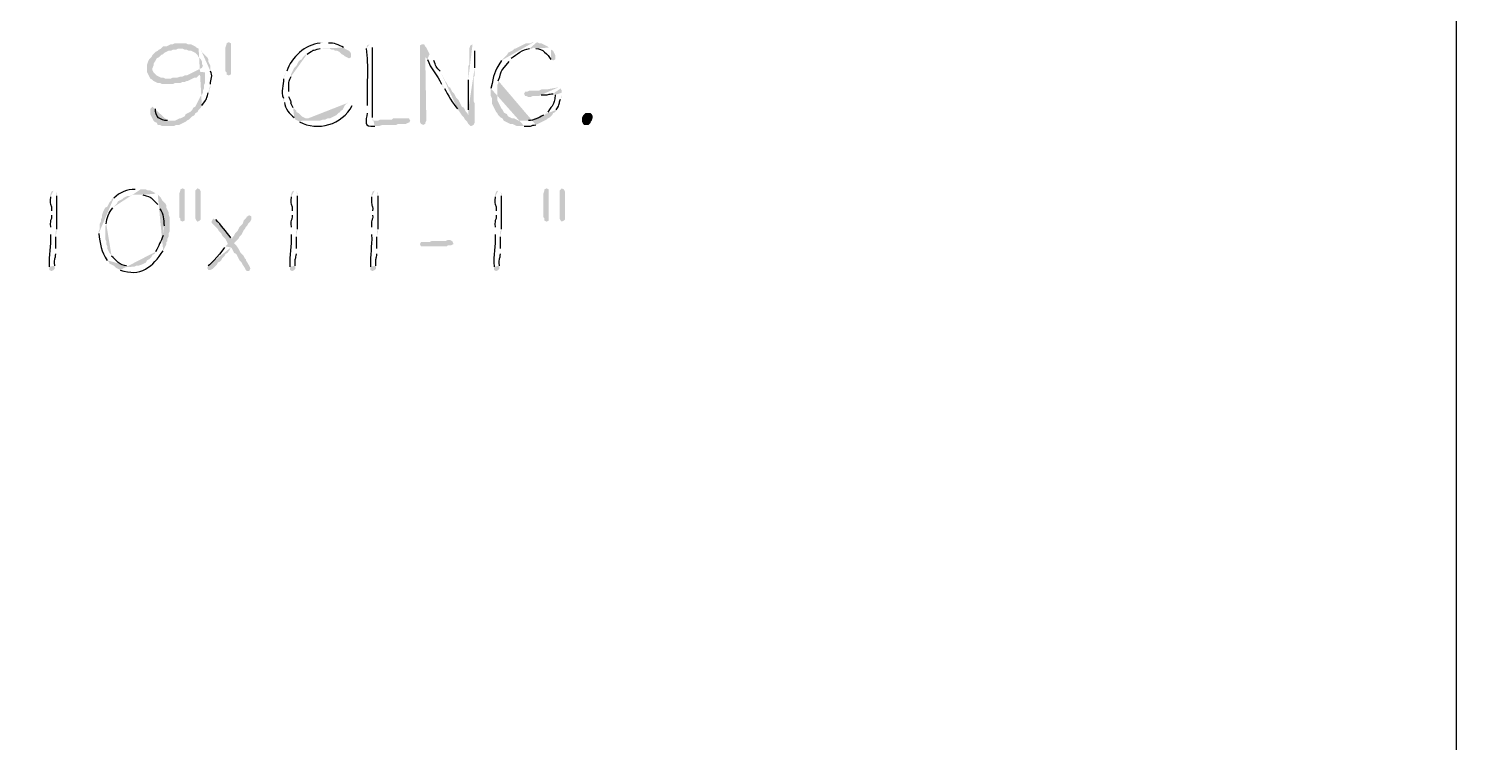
# Model space of a CAD drawing. Header units: inches. Extents: x -167 to 6071, y -6287 to -2731.
# Drawn here: x 1468.5 to 1539.4, y -5689.8 to -5654.4 of the extents above; entities that cross this region are included whole.
import ezdxf

# ---------------------------------------------------------------- set-up
doc = ezdxf.new("R2010")
doc.units = ezdxf.units.IN
doc.header["$LTSCALE"] = 96
doc.header["$MEASUREMENT"] = 0
doc.layers.add('PDF_Geometry', color=7, linetype='Continuous', true_color=0x4a4a4a)
doc.layers.add('PDF_Solid Fills', color=7, linetype='Continuous')

msp = doc.modelspace()

# ---------------------------------------------------------------- hatches: boundary and pattern name
at = {"layer": 'PDF_Solid Fills', "transparency": 33554559}
for points in [[(1476.063, -5655.135), (1475.797, -5655.135), (1475.69, -5655.189), (1475.583, -5655.189), (1475.477, -5655.242), (1475.37, -5655.295), (1475.21, -5655.295), (1475.103, -5655.402), (1474.997, -5655.455), (1474.943, -5655.509), (1474.837, -5655.562), (1474.73, -5655.669), (1474.677, -5655.722), (1474.623, -5655.829), (1474.517, -5655.935), (1474.463, -5656.042), (1474.41, -5656.202), (1474.41, -5656.575), (1474.57, -5656.895), (1475.477, -5656.895), (1475.317, -5656.895), (1475.21, -5656.842), (1475.103, -5656.842), (1474.89, -5656.735), (1474.837, -5656.682), (1474.73, -5656.575), (1474.677, -5656.469), (1474.677, -5656.362), (1474.73, -5656.255), (1474.73, -5656.149), (1474.837, -5655.989), (1474.89, -5655.882), (1474.997, -5655.829), (1475.103, -5655.722), (1475.21, -5655.669), (1475.263, -5655.615), (1475.37, -5655.562), (1475.477, -5655.509), (1475.583, -5655.509), (1475.69, -5655.455), (1475.85, -5655.455), (1475.957, -5655.402), (1476.97, -5655.402), (1476.863, -5655.349), (1476.81, -5655.295), (1476.703, -5655.242), (1476.597, -5655.189), (1476.437, -5655.189), (1476.33, -5655.135), (1476.223, -5655.135)], [(1478.57, -5655.349), (1478.57, -5656.682), (1478.463, -5656.735), (1478.357, -5656.682), (1478.357, -5656.575), (1478.303, -5656.522), (1478.303, -5655.349), (1478.357, -5655.189), (1478.357, -5655.135), (1478.463, -5655.082), (1478.57, -5655.135)], [(1484.223, -5655.402), (1483.21, -5655.402), (1483.477, -5655.402), (1483.583, -5655.455), (1483.69, -5655.455), (1483.743, -5655.509), (1483.85, -5655.509), (1483.957, -5655.562), (1484.063, -5655.669), (1484.17, -5655.722), (1484.223, -5655.775), (1484.437, -5655.882), (1484.543, -5655.829), (1484.543, -5655.669), (1484.49, -5655.562), (1484.437, -5655.509), (1484.33, -5655.455)], [(1488.063, -5655.189), (1487.957, -5655.242), (1487.957, -5659.029), (1488.01, -5659.135), (1488.117, -5659.189), (1488.223, -5659.135), (1488.223, -5659.082), (1488.277, -5658.975), (1488.223, -5655.775), (1488.437, -5655.669), (1488.383, -5655.562), (1488.277, -5655.349), (1488.223, -5655.295), (1488.17, -5655.189)], [(1476.81, -5656.522), (1476.703, -5656.575), (1476.597, -5656.629), (1476.49, -5656.682), (1476.383, -5656.735), (1476.277, -5656.735), (1476.17, -5656.789), (1476.063, -5656.789), (1475.903, -5656.842), (1475.69, -5656.842), (1475.583, -5656.895), (1474.57, -5656.895), (1474.677, -5656.949), (1474.73, -5657.002), (1474.943, -5657.109), (1475.05, -5657.109), (1475.157, -5657.162), (1475.69, -5657.162), (1475.797, -5657.109), (1476.063, -5657.109), (1476.17, -5657.055), (1476.277, -5657.055), (1476.383, -5657.002), (1476.437, -5657.002), (1476.757, -5656.842), (1476.863, -5656.842), (1476.97, -5656.735), (1477.183, -5656.629), (1477.237, -5656.575)], [(1487.263, -5658.869), (1486.623, -5658.869), (1486.57, -5658.922), (1485.983, -5658.922), (1485.877, -5658.975), (1485.61, -5658.975), (1487.477, -5658.975), (1487.423, -5658.869), (1487.37, -5658.869)], [(1496.223, -5659.189), (1496.117, -5659.189), (1496.063, -5659.135), (1496.01, -5659.029), (1496.01, -5658.815), (1496.063, -5658.709), (1496.17, -5658.602), (1496.437, -5658.602), (1496.49, -5658.655), (1496.543, -5658.762), (1496.543, -5658.815), (1496.49, -5658.975), (1496.437, -5659.029), (1496.437, -5659.082), (1496.33, -5659.189)], [(1476.17, -5662.335), (1476.063, -5662.389), (1476.063, -5662.442), (1476.01, -5662.602), (1476.01, -5663.775), (1476.063, -5663.829), (1476.063, -5663.935), (1476.17, -5663.989), (1476.277, -5663.935), (1476.277, -5662.389)], [(1476.917, -5662.335), (1476.863, -5662.389), (1476.81, -5662.442), (1476.81, -5663.829), (1476.863, -5663.935), (1476.917, -5663.989), (1477.023, -5663.935), (1477.077, -5663.882), (1477.077, -5662.495), (1477.023, -5662.389)], [(1494.25, -5662.335), (1494.143, -5662.389), (1494.143, -5662.442), (1494.09, -5662.602), (1494.09, -5663.775), (1494.143, -5663.829), (1494.143, -5663.935), (1494.25, -5663.989), (1494.357, -5663.935), (1494.357, -5662.389)], [(1494.997, -5662.335), (1494.943, -5662.389), (1494.89, -5662.442), (1494.89, -5663.829), (1494.943, -5663.935), (1494.997, -5663.989), (1495.103, -5663.935), (1495.157, -5663.882), (1495.157, -5662.495), (1495.103, -5662.389)], [(1479.477, -5663.669), (1479.423, -5663.722), (1479.37, -5663.722), (1479.317, -5663.829), (1479.21, -5663.935), (1479.157, -5664.095), (1479.103, -5664.149), (1478.997, -5664.255), (1478.89, -5664.469), (1478.783, -5664.575), (1478.73, -5664.682), (1478.677, -5664.735), (1478.623, -5664.842), (1478.303, -5664.842), (1478.357, -5664.949), (1478.41, -5665.055), (1478.41, -5665.109), (1478.303, -5665.215), (1478.57, -5665.269), (1478.623, -5665.322), (1478.677, -5665.429), (1478.73, -5665.535), (1478.837, -5665.589), (1478.997, -5665.909), (1479.103, -5666.015), (1479.157, -5666.122), (1479.263, -5666.282), (1479.317, -5666.389), (1479.37, -5666.442), (1479.477, -5666.442), (1479.53, -5666.335), (1479.53, -5666.282), (1479.477, -5666.175), (1479.423, -5666.069), (1479.317, -5665.909), (1479.317, -5665.855), (1479.263, -5665.802), (1479.21, -5665.695), (1479.157, -5665.642), (1479.05, -5665.535), (1478.943, -5665.322), (1478.837, -5665.162), (1478.73, -5665.055), (1478.837, -5664.949), (1478.943, -5664.842), (1478.997, -5664.735), (1479.103, -5664.629), (1479.21, -5664.415), (1479.263, -5664.362), (1479.317, -5664.255), (1479.37, -5664.202), (1479.423, -5664.095), (1479.53, -5663.989), (1479.583, -5663.882), (1479.583, -5663.722)], [(1489.45, -5664.895), (1489.343, -5664.895), (1489.237, -5664.949), (1488.543, -5664.949), (1488.437, -5665.002), (1488.01, -5665.002), (1487.957, -5665.109), (1488.01, -5665.215), (1489.29, -5665.215), (1489.343, -5665.162), (1489.503, -5665.162), (1489.61, -5665.109), (1489.61, -5665.055), (1489.557, -5664.949)]]:
    msp.add_hatch(color=256, dxfattribs=at).paths.add_polyline_path(points)
h = msp.add_hatch(color=256, dxfattribs=at)
h.paths.add_polyline_path([(1476.97, -5655.402), (1476.063, -5655.402), (1476.17, -5655.402), (1476.277, -5655.455), (1476.383, -5655.455), (1476.49, -5655.509), (1476.597, -5655.509), (1476.703, -5655.562), (1476.81, -5655.615), (1476.863, -5655.669), (1476.917, -5655.722), (1476.97, -5655.829), (1477.077, -5655.935), (1477.13, -5656.042), (1477.13, -5656.149), (1477.183, -5656.255), (1477.13, -5656.362), (1477.023, -5656.415), (1476.917, -5656.469), (1476.81, -5656.522), (1477.237, -5656.575), (1477.29, -5656.575), (1477.29, -5657.109), (1477.237, -5657.215), (1477.237, -5657.375), (1477.183, -5657.482), (1477.183, -5657.589), (1477.13, -5657.695), (1477.077, -5657.749), (1477.023, -5657.855), (1476.97, -5657.962), (1476.863, -5658.175), (1476.81, -5658.282), (1476.703, -5658.335), (1476.65, -5658.442), (1476.543, -5658.549), (1476.437, -5658.602), (1476.33, -5658.655), (1476.277, -5658.762), (1476.17, -5658.815), (1476.063, -5658.869), (1476.01, -5658.869), (1475.903, -5658.922), (1475.797, -5658.975), (1475.423, -5658.975), (1476.33, -5659.029), (1476.383, -5658.975), (1476.49, -5658.922), (1476.543, -5658.869), (1476.65, -5658.762), (1476.757, -5658.709), (1476.81, -5658.602), (1476.917, -5658.549), (1476.97, -5658.442), (1477.077, -5658.335), (1477.13, -5658.229)], flags=0)
h.paths.add_polyline_path([(1477.45, -5657.589), (1477.503, -5657.535), (1477.503, -5657.429), (1477.557, -5657.322), (1477.557, -5657.162)], flags=0)
h.paths.add_polyline_path([(1477.557, -5656.522), (1477.557, -5656.255), (1477.503, -5656.149), (1477.45, -5656.042), (1477.45, -5655.935), (1477.397, -5655.829), (1477.343, -5655.775), (1477.237, -5655.669), (1477.183, -5655.615), (1477.13, -5655.562), (1477.077, -5655.455)], flags=0)
h = msp.add_hatch(color=256, dxfattribs=at)
h.paths.add_polyline_path([(1483.21, -5655.082), (1483.103, -5655.082), (1482.997, -5655.135)], flags=0)
h.paths.add_polyline_path([(1481.343, -5656.522), (1481.29, -5656.629), (1481.237, -5656.735), (1481.183, -5656.895)], flags=0)
h.paths.add_polyline_path([(1481.183, -5657.855), (1481.183, -5657.962), (1481.237, -5658.069)], flags=0)
h.paths.add_polyline_path([(1481.717, -5658.815), (1481.77, -5658.922), (1481.877, -5658.975), (1482.89, -5658.975), (1482.783, -5658.975), (1482.623, -5658.922), (1482.517, -5658.922), (1482.41, -5658.869), (1482.303, -5658.869), (1482.09, -5658.762), (1482.037, -5658.709), (1481.93, -5658.602), (1481.823, -5658.549), (1481.823, -5658.495), (1481.717, -5658.389), (1481.663, -5658.335)], flags=0)
h.paths.add_polyline_path([(1481.45, -5657.802), (1481.45, -5657.535)], flags=0)
h.paths.add_polyline_path([(1481.557, -5656.789), (1481.557, -5656.682), (1481.717, -5656.362), (1481.823, -5656.255), (1481.877, -5656.149), (1481.93, -5656.042), (1481.983, -5655.989), (1482.09, -5655.935), (1482.143, -5655.829), (1482.25, -5655.722), (1482.357, -5655.669)], flags=0)
h.paths.add_polyline_path([(1482.997, -5655.402), (1484.223, -5655.402), (1484.17, -5655.349)], flags=0)
h.paths.add_polyline_path([(1483.423, -5655.135), (1483.317, -5655.082)], flags=0)
h = msp.add_hatch(color=256, dxfattribs=at)
h.paths.add_polyline_path([(1485.45, -5655.189), (1485.343, -5655.242), (1485.29, -5655.402)], flags=0)
h.paths.add_polyline_path([(1485.343, -5658.229), (1485.343, -5658.602)], flags=0)
h.paths.add_polyline_path([(1485.717, -5659.242), (1485.93, -5659.242), (1486.09, -5659.189), (1486.783, -5659.189), (1486.89, -5659.135), (1487.263, -5659.135), (1487.37, -5659.082), (1487.423, -5659.082), (1487.477, -5658.975), (1485.61, -5658.975), (1485.61, -5658.815)], flags=0)
h.paths.add_polyline_path([(1485.61, -5655.349), (1485.557, -5655.242)], flags=0)
h = msp.add_hatch(color=256, dxfattribs=at)
h.paths.add_polyline_path([(1490.57, -5655.189), (1490.463, -5655.242), (1490.41, -5655.402), (1490.41, -5656.202), (1490.357, -5656.255), (1490.357, -5656.949)], flags=0)
h.paths.add_polyline_path([(1490.357, -5658.442), (1490.357, -5658.709), (1490.037, -5658.709), (1490.143, -5658.815), (1490.197, -5658.922), (1490.303, -5659.029), (1490.357, -5659.135), (1490.41, -5659.189), (1490.463, -5659.242), (1490.517, -5659.242), (1490.623, -5659.189), (1490.677, -5659.082), (1490.677, -5658.122), (1490.623, -5658.015), (1490.623, -5656.842), (1490.677, -5656.735), (1490.677, -5656.362)], flags=0)
h.paths.add_polyline_path([(1490.677, -5655.509), (1490.677, -5655.242)], flags=0)
h = msp.add_hatch(color=256, dxfattribs=at)
h.paths.add_polyline_path([(1493.61, -5655.082), (1493.557, -5655.082), (1493.45, -5655.135), (1493.237, -5655.135), (1493.13, -5655.189), (1492.917, -5655.295), (1492.81, -5655.349), (1492.703, -5655.402), (1492.65, -5655.402), (1492.543, -5655.509), (1492.33, -5655.615), (1492.277, -5655.722), (1492.17, -5655.829), (1492.117, -5655.882), (1492.01, -5655.989)], flags=0)
h.paths.add_polyline_path([(1491.477, -5657.375), (1491.477, -5657.749), (1491.53, -5657.855), (1491.53, -5658.122), (1491.637, -5658.335), (1491.69, -5658.442), (1491.743, -5658.549), (1491.797, -5658.602), (1491.85, -5658.709), (1491.957, -5658.815), (1492.063, -5658.869), (1492.117, -5658.975), (1492.223, -5659.029), (1492.33, -5659.082), (1492.437, -5659.135), (1492.543, -5659.135), (1492.757, -5659.242), (1493.13, -5659.242)], flags=0)
h.paths.add_polyline_path([(1493.717, -5659.189), (1493.823, -5659.135), (1493.93, -5659.082), (1494.037, -5659.029), (1494.143, -5658.975), (1492.863, -5658.975), (1492.65, -5658.869), (1492.543, -5658.869), (1492.33, -5658.762), (1492.277, -5658.655), (1492.17, -5658.602), (1492.117, -5658.549), (1492.063, -5658.442), (1492.01, -5658.389), (1491.957, -5658.282), (1491.797, -5657.962), (1491.797, -5657.215), (1491.85, -5657.109), (1491.85, -5657.002)], flags=0)
h.paths.add_polyline_path([(1492.383, -5656.042), (1492.437, -5655.989), (1492.49, -5655.882)], flags=0)
h.paths.add_polyline_path([(1493.397, -5655.402), (1493.503, -5655.402), (1493.61, -5655.349), (1494.357, -5655.349), (1494.303, -5655.295), (1494.197, -5655.242), (1494.09, -5655.189), (1493.983, -5655.135), (1493.877, -5655.135), (1493.77, -5655.082)], flags=0)
h = msp.add_hatch(color=256, dxfattribs=at)
h.paths.add_polyline_path([(1494.357, -5655.349), (1493.61, -5655.349), (1493.717, -5655.402)], flags=0)
h.paths.add_polyline_path([(1494.463, -5655.935), (1494.57, -5655.989), (1494.677, -5655.935), (1494.677, -5655.722), (1494.623, -5655.615), (1494.57, -5655.509), (1494.463, -5655.455)], flags=0)
h = msp.add_hatch(color=256, dxfattribs=at)
h.paths.add_polyline_path([(1488.437, -5655.669), (1488.223, -5655.775), (1488.223, -5655.829), (1488.33, -5655.935)], flags=0)
h.paths.add_polyline_path([(1489.023, -5657.162), (1489.077, -5657.269), (1489.183, -5657.375)], flags=0)
h.paths.add_polyline_path([(1489.823, -5658.389), (1489.93, -5658.549), (1490.037, -5658.709), (1490.357, -5658.709), (1490.303, -5658.602), (1490.25, -5658.549), (1490.197, -5658.442), (1490.143, -5658.335), (1490.037, -5658.282), (1489.93, -5658.069), (1489.877, -5657.962), (1489.77, -5657.855), (1489.717, -5657.749), (1489.663, -5657.642), (1489.557, -5657.535), (1489.503, -5657.429), (1489.45, -5657.322), (1489.397, -5657.322), (1489.343, -5657.215), (1489.29, -5657.109), (1489.237, -5657.055), (1489.023, -5656.629), (1488.97, -5656.522)], flags=0)
h.paths.add_polyline_path([(1488.65, -5655.989), (1488.597, -5655.882), (1488.543, -5655.775)], flags=0)
h = msp.add_hatch(color=256, dxfattribs=at)
h.paths.add_polyline_path([(1494.837, -5657.322), (1494.25, -5657.429), (1493.983, -5657.429), (1493.877, -5657.482), (1493.397, -5657.482), (1493.29, -5657.535), (1493.183, -5657.535), (1493.13, -5657.642), (1493.183, -5657.749), (1493.237, -5657.749), (1493.343, -5657.802), (1493.45, -5657.802), (1493.557, -5657.749), (1493.877, -5657.749), (1493.983, -5657.695)], flags=0)
h.paths.add_polyline_path([(1494.57, -5657.642), (1494.677, -5657.642), (1494.997, -5657.589), (1494.997, -5657.482), (1494.943, -5657.375)], flags=0)
h = msp.add_hatch(color=256, dxfattribs=at)
h.paths.add_polyline_path([(1494.997, -5657.589), (1494.677, -5657.642), (1494.677, -5657.695)], flags=0)
h.paths.add_polyline_path([(1494.303, -5658.549), (1494.197, -5658.602), (1494.197, -5658.655), (1494.09, -5658.709)], flags=0)
h.paths.add_polyline_path([(1493.343, -5658.975), (1493.183, -5658.975), (1494.143, -5658.975), (1494.25, -5658.922), (1494.303, -5658.869), (1494.41, -5658.815), (1494.517, -5658.709), (1494.57, -5658.602), (1494.677, -5658.549), (1494.73, -5658.442)], flags=0)
h.paths.add_polyline_path([(1494.943, -5657.909), (1494.997, -5657.802), (1494.997, -5657.695)], flags=0)
h = msp.add_hatch(color=256, dxfattribs=at)
h.paths.add_polyline_path([(1474.677, -5658.282), (1474.623, -5658.335), (1474.57, -5658.389), (1474.57, -5658.655), (1474.623, -5658.762), (1474.677, -5658.869), (1474.73, -5658.975), (1474.783, -5659.029), (1474.89, -5659.082), (1474.943, -5659.189), (1475.05, -5659.189), (1475.157, -5659.242), (1475.743, -5659.242), (1475.85, -5659.189), (1476.01, -5659.189), (1476.117, -5659.135), (1476.223, -5659.082), (1476.33, -5659.029), (1475.423, -5658.975)], flags=0)
h.paths.add_polyline_path([(1474.837, -5658.389), (1474.783, -5658.282)], flags=0)
h = msp.add_hatch(color=256, dxfattribs=at)
h.paths.add_polyline_path([(1484.437, -5658.069), (1484.33, -5658.122), (1484.223, -5658.229), (1484.17, -5658.335), (1484.117, -5658.442), (1484.01, -5658.495), (1484.01, -5658.549), (1483.903, -5658.602), (1483.797, -5658.709), (1483.69, -5658.762), (1483.583, -5658.815), (1483.477, -5658.869), (1483.37, -5658.869), (1483.263, -5658.922), (1483.157, -5658.922), (1482.997, -5658.975), (1481.877, -5658.975), (1481.983, -5659.029)], flags=0)
h.paths.add_polyline_path([(1484.597, -5658.229), (1484.543, -5658.122)], flags=0)
h = msp.add_hatch(color=256, dxfattribs=at)
h.paths.add_polyline_path([(1469.77, -5662.442), (1469.663, -5662.495), (1469.61, -5662.655), (1469.61, -5662.762)], flags=0)
h.paths.add_polyline_path([(1469.663, -5663.455), (1469.663, -5663.669)], flags=0)
h.paths.add_polyline_path([(1469.61, -5664.255), (1469.61, -5664.629)], flags=0)
h.paths.add_polyline_path([(1469.557, -5666.229), (1469.557, -5666.389), (1469.663, -5666.442), (1469.77, -5666.389), (1469.823, -5666.335), (1469.823, -5666.175)], flags=0)
h.paths.add_polyline_path([(1469.877, -5665.589), (1469.877, -5665.322)], flags=0)
h.paths.add_polyline_path([(1469.877, -5664.735), (1469.877, -5664.469), (1469.93, -5664.362)], flags=0)
h.paths.add_polyline_path([(1469.93, -5662.709), (1469.93, -5662.602), (1469.877, -5662.495)], flags=0)
h = msp.add_hatch(color=256, dxfattribs=at)
h.paths.add_polyline_path([(1473.983, -5662.335), (1473.823, -5662.389)], flags=0)
h.paths.add_polyline_path([(1472.757, -5662.815), (1472.65, -5662.869), (1472.65, -5662.922), (1472.543, -5663.029), (1472.437, -5663.242), (1472.33, -5663.295), (1472.223, -5663.509), (1472.17, -5663.669), (1472.17, -5663.775), (1472.117, -5663.882), (1472.117, -5663.989), (1472.063, -5664.095), (1472.063, -5664.362), (1472.01, -5664.469), (1472.01, -5664.575)], flags=0)
h.paths.add_polyline_path([(1472.437, -5665.909), (1472.543, -5666.015), (1472.543, -5666.069), (1472.65, -5666.122), (1472.757, -5666.175), (1472.863, -5666.282), (1473.663, -5666.229), (1473.503, -5666.229), (1473.397, -5666.175)], flags=0)
h.paths.add_polyline_path([(1472.65, -5665.695), (1472.597, -5665.589), (1472.543, -5665.535), (1472.437, -5665.322), (1472.437, -5665.215), (1472.383, -5665.109), (1472.383, -5664.949), (1472.33, -5664.842), (1472.33, -5664.255), (1472.383, -5664.095)], flags=0)
h.paths.add_polyline_path([(1472.703, -5663.295), (1472.81, -5663.189), (1472.917, -5663.082), (1472.97, -5662.975), (1473.183, -5662.869), (1473.237, -5662.815), (1473.343, -5662.762), (1473.45, -5662.709), (1473.557, -5662.709), (1473.717, -5662.655), (1473.93, -5662.655), (1474.837, -5662.602), (1474.783, -5662.549), (1474.677, -5662.495), (1474.57, -5662.442), (1474.463, -5662.442), (1474.357, -5662.389), (1474.09, -5662.389)], flags=0)
h = msp.add_hatch(color=256, dxfattribs=at)
h.paths.add_polyline_path([(1481.717, -5662.442), (1481.61, -5662.495), (1481.557, -5662.655), (1481.557, -5662.762)], flags=0)
h.paths.add_polyline_path([(1481.61, -5663.455), (1481.61, -5663.669)], flags=0)
h.paths.add_polyline_path([(1481.557, -5664.255), (1481.557, -5664.629)], flags=0)
h.paths.add_polyline_path([(1481.503, -5666.229), (1481.503, -5666.389), (1481.61, -5666.442), (1481.717, -5666.389), (1481.77, -5666.335), (1481.77, -5666.175)], flags=0)
h.paths.add_polyline_path([(1481.823, -5665.589), (1481.823, -5665.322)], flags=0)
h.paths.add_polyline_path([(1481.823, -5664.735), (1481.823, -5664.469), (1481.877, -5664.362)], flags=0)
h.paths.add_polyline_path([(1481.877, -5662.709), (1481.877, -5662.602), (1481.823, -5662.495)], flags=0)
h = msp.add_hatch(color=256, dxfattribs=at)
h.paths.add_polyline_path([(1485.717, -5662.442), (1485.61, -5662.495), (1485.557, -5662.655), (1485.557, -5662.762)], flags=0)
h.paths.add_polyline_path([(1485.61, -5663.455), (1485.61, -5663.669)], flags=0)
h.paths.add_polyline_path([(1485.557, -5664.255), (1485.557, -5664.629)], flags=0)
h.paths.add_polyline_path([(1485.503, -5666.229), (1485.503, -5666.389), (1485.61, -5666.442), (1485.717, -5666.389), (1485.77, -5666.335), (1485.77, -5666.175)], flags=0)
h.paths.add_polyline_path([(1485.823, -5665.589), (1485.823, -5665.322)], flags=0)
h.paths.add_polyline_path([(1485.823, -5664.735), (1485.823, -5664.469), (1485.877, -5664.362)], flags=0)
h.paths.add_polyline_path([(1485.877, -5662.709), (1485.877, -5662.602), (1485.823, -5662.495)], flags=0)
h = msp.add_hatch(color=256, dxfattribs=at)
h.paths.add_polyline_path([(1491.85, -5662.442), (1491.743, -5662.495), (1491.69, -5662.655), (1491.69, -5662.762)], flags=0)
h.paths.add_polyline_path([(1491.743, -5663.455), (1491.743, -5663.669)], flags=0)
h.paths.add_polyline_path([(1491.69, -5664.255), (1491.69, -5664.629)], flags=0)
h.paths.add_polyline_path([(1491.637, -5666.229), (1491.637, -5666.389), (1491.743, -5666.442), (1491.85, -5666.389), (1491.903, -5666.335), (1491.903, -5666.175)], flags=0)
h.paths.add_polyline_path([(1491.957, -5665.589), (1491.957, -5665.322)], flags=0)
h.paths.add_polyline_path([(1491.957, -5664.735), (1491.957, -5664.469), (1492.01, -5664.362)], flags=0)
h.paths.add_polyline_path([(1492.01, -5662.709), (1492.01, -5662.602), (1491.957, -5662.495)], flags=0)
h = msp.add_hatch(color=256, dxfattribs=at)
h.paths.add_polyline_path([(1474.837, -5662.602), (1473.93, -5662.655), (1474.197, -5662.655)], flags=0)
h.paths.add_polyline_path([(1474.943, -5663.135), (1475.05, -5663.349)], flags=0)
h.paths.add_polyline_path([(1475.263, -5664.202), (1475.21, -5664.309), (1475.21, -5664.682)], flags=0)
h.paths.add_polyline_path([(1474.837, -5665.482), (1474.783, -5665.589), (1474.677, -5665.642), (1474.623, -5665.749), (1474.517, -5665.855), (1474.41, -5665.909), (1474.357, -5666.015), (1474.25, -5666.069), (1474.143, -5666.122), (1473.983, -5666.175), (1473.877, -5666.175), (1473.77, -5666.229), (1473.663, -5666.229), (1472.863, -5666.282), (1473.077, -5666.389)], flags=0)
h.paths.add_polyline_path([(1475.21, -5665.429), (1475.263, -5665.322), (1475.37, -5665.109), (1475.37, -5665.002), (1475.423, -5664.949), (1475.423, -5664.842), (1475.477, -5664.735), (1475.477, -5664.575), (1475.53, -5664.469), (1475.53, -5663.775), (1475.477, -5663.615), (1475.477, -5663.509), (1475.37, -5663.295), (1475.37, -5663.189), (1475.317, -5663.082), (1475.263, -5663.029), (1475.157, -5662.922), (1475.103, -5662.815), (1475.05, -5662.762), (1474.943, -5662.655)], flags=0)
h = msp.add_hatch(color=256, dxfattribs=at)
h.paths.add_polyline_path([(1477.717, -5663.829), (1477.663, -5663.882), (1477.61, -5663.989), (1477.61, -5664.042), (1477.663, -5664.095), (1477.93, -5664.362), (1477.983, -5664.469), (1478.09, -5664.575), (1478.143, -5664.682), (1478.25, -5664.789), (1478.303, -5664.842), (1478.623, -5664.842), (1478.57, -5664.789)], flags=0)
h.paths.add_polyline_path([(1477.823, -5663.882), (1477.77, -5663.882)], flags=0)
h = msp.add_hatch(color=256, dxfattribs=at)
h.paths.add_polyline_path([(1478.303, -5665.215), (1478.25, -5665.269)], flags=0)
h.paths.add_polyline_path([(1477.45, -5666.175), (1477.397, -5666.282), (1477.45, -5666.389), (1477.557, -5666.389), (1477.663, -5666.335), (1477.77, -5666.229), (1477.877, -5666.122), (1477.93, -5666.015), (1478.037, -5665.962), (1478.09, -5665.909), (1478.143, -5665.802), (1478.25, -5665.695), (1478.303, -5665.589), (1478.41, -5665.535), (1478.517, -5665.375), (1478.57, -5665.269)], flags=0)

# ---------------------------------------------------------------- linework, layer by layer
at = {"layer": 'PDF_Geometry', "color": 7}
msp.add_lwpolyline([(1533.663, -5714.602), (1539.423, -5714.602), (1539.423, -5581.109), (1396.917, -5581.109), (1396.917, -5714.602), (1436.437, -5714.602), (1436.437, -5730.602), (1440.437, -5730.602), (1440.437, -5734.069), (1436.437, -5734.069), (1436.437, -5738.069), (1432.917, -5738.069), (1432.917, -5734.069), (1398.89, -5734.069), (1398.89, -5778.069), (1432.917, -5778.069), (1432.917, -5774.069), (1436.437, -5774.069), (1436.437, -5841.162), (1439.263, -5843.989), (1436.757, -5846.442), (1416.97, -5866.229)], dxfattribs=at)
for points in [[(1482.997, -5655.135), (1482.245, -5655.186), (1481.586, -5655.829), (1481.343, -5656.522)], [(1482.357, -5655.669), (1482.755, -5655.425), (1482.562, -5655.516), (1482.997, -5655.402)], [(1484.17, -5655.349), (1483.958, -5655.232), (1483.663, -5655.099), (1483.423, -5655.135)], [(1485.29, -5655.402), (1485.407, -5656.208), (1485.312, -5657.371), (1485.343, -5658.229)], [(1485.61, -5658.815), (1485.61, -5657.66), (1485.61, -5656.504), (1485.61, -5655.349)], [(1492.49, -5655.882), (1492.758, -5655.691), (1493.057, -5655.439), (1493.397, -5655.402)], [(1493.717, -5655.402), (1494.053, -5655.389), (1494.283, -5655.693), (1494.463, -5655.935)], [(1488.33, -5655.935), (1488.477, -5656.371), (1488.839, -5656.747), (1489.023, -5657.162)], [(1488.97, -5656.522), (1488.768, -5656.349), (1488.736, -5656.24), (1488.65, -5655.989)], [(1490.677, -5656.362), (1490.677, -5656.078), (1490.677, -5655.793), (1490.677, -5655.509)], [(1492.01, -5655.989), (1491.596, -5656.614), (1491.666, -5656.674), (1491.477, -5657.375)], [(1491.85, -5657.002), (1492.085, -5656.341), (1491.913, -5656.609), (1492.383, -5656.042)], [(1477.557, -5657.162), (1477.567, -5656.959), (1477.694, -5656.72), (1477.557, -5656.522)], [(1481.183, -5656.895), (1481.183, -5657.207), (1481.038, -5657.551), (1481.183, -5657.855)], [(1481.45, -5657.535), (1481.467, -5657.075), (1481.387, -5657.208), (1481.557, -5656.789)], [(1477.13, -5658.229), (1477.394, -5657.829), (1477.302, -5658.063), (1477.45, -5657.589)], [(1489.183, -5657.375), (1489.331, -5657.671), (1489.605, -5658.155), (1489.823, -5658.389)], [(1490.357, -5656.949), (1490.357, -5657.447), (1490.357, -5657.944), (1490.357, -5658.442)], [(1481.237, -5658.069), (1481.263, -5658.369), (1481.478, -5658.668), (1481.717, -5658.815)], [(1481.663, -5658.335), (1481.428, -5657.918), (1481.686, -5658.221), (1481.45, -5657.802)], [(1481.983, -5659.029), (1482.868, -5659.532), (1484.105, -5659.18), (1484.597, -5658.229)], [(1493.983, -5657.695), (1494.378, -5657.725), (1494.31, -5657.643), (1494.57, -5657.642)], [(1494.677, -5657.695), (1494.604, -5658.304), (1494.574, -5658.141), (1494.303, -5658.549)], [(1494.73, -5658.442), (1494.924, -5658.111), (1494.841, -5658.147), (1494.943, -5657.909)], [(1475.423, -5658.975), (1475.087, -5658.982), (1474.774, -5658.775), (1474.837, -5658.389)], [(1485.343, -5658.602), (1485.293, -5658.992), (1485.12, -5659.321), (1485.717, -5659.242)], [(1494.09, -5658.709), (1493.843, -5658.836), (1493.624, -5658.961), (1493.343, -5658.975)], [(1493.13, -5659.242), (1493.59, -5659.271), (1493.436, -5659.206), (1493.717, -5659.189)], [(1473.823, -5662.389), (1473.399, -5662.38), (1473.074, -5662.54), (1472.757, -5662.815)], [(1469.61, -5662.762), (1469.571, -5663.325), (1469.688, -5663.058), (1469.663, -5663.455)], [(1469.93, -5664.362), (1469.93, -5663.811), (1469.93, -5663.26), (1469.93, -5662.709)], [(1474.197, -5662.655), (1474.724, -5662.822), (1474.539, -5662.746), (1474.943, -5663.135)], [(1481.557, -5662.762), (1481.518, -5663.325), (1481.635, -5663.058), (1481.61, -5663.455)], [(1481.877, -5664.362), (1481.877, -5663.811), (1481.877, -5663.26), (1481.877, -5662.709)], [(1485.557, -5662.762), (1485.518, -5663.325), (1485.635, -5663.058), (1485.61, -5663.455)], [(1485.877, -5664.362), (1485.877, -5663.811), (1485.877, -5663.26), (1485.877, -5662.709)], [(1491.69, -5662.762), (1491.651, -5663.325), (1491.768, -5663.058), (1491.743, -5663.455)], [(1492.01, -5664.362), (1492.01, -5663.811), (1492.01, -5663.26), (1492.01, -5662.709)], [(1469.663, -5663.669), (1469.685, -5664.007), (1469.578, -5663.74), (1469.61, -5664.255)], [(1472.383, -5664.095), (1472.406, -5663.815), (1472.527, -5663.523), (1472.703, -5663.295)], [(1475.05, -5663.349), (1475.234, -5663.642), (1475.222, -5663.841), (1475.263, -5664.202)], [(1478.57, -5664.789), (1478.342, -5664.47), (1478.078, -5664.18), (1477.823, -5663.882)], [(1481.61, -5663.669), (1481.631, -5664.007), (1481.525, -5663.74), (1481.557, -5664.255)], [(1485.61, -5663.669), (1485.631, -5664.007), (1485.525, -5663.74), (1485.557, -5664.255)], [(1491.743, -5663.669), (1491.765, -5664.007), (1491.658, -5663.74), (1491.69, -5664.255)], [(1469.61, -5664.629), (1469.644, -5665.251), (1469.522, -5665.602), (1469.557, -5666.229)], [(1472.01, -5664.575), (1472.074, -5665.07), (1472.123, -5665.491), (1472.437, -5665.909)], [(1475.21, -5664.682), (1475.081, -5664.963), (1474.993, -5665.197), (1474.837, -5665.482)], [(1481.557, -5664.629), (1481.59, -5665.251), (1481.469, -5665.602), (1481.503, -5666.229)], [(1485.557, -5664.629), (1485.59, -5665.251), (1485.469, -5665.602), (1485.503, -5666.229)], [(1491.69, -5664.629), (1491.724, -5665.25), (1491.602, -5665.603), (1491.637, -5666.229)], [(1469.877, -5665.322), (1469.877, -5665.127), (1469.877, -5664.931), (1469.877, -5664.735)], [(1478.25, -5665.269), (1478.189, -5665.402), (1477.56, -5666.123), (1477.45, -5666.175)], [(1481.823, -5665.322), (1481.823, -5665.127), (1481.823, -5664.931), (1481.823, -5664.735)], [(1485.823, -5665.322), (1485.823, -5665.127), (1485.823, -5664.931), (1485.823, -5664.735)], [(1491.957, -5665.322), (1491.957, -5665.127), (1491.957, -5664.931), (1491.957, -5664.735)], [(1469.823, -5666.175), (1469.794, -5665.715), (1469.859, -5665.87), (1469.877, -5665.589)], [(1473.397, -5666.175), (1473.092, -5666.176), (1472.848, -5665.898), (1472.65, -5665.695)], [(1473.077, -5666.389), (1474.071, -5666.751), (1474.701, -5666.234), (1475.21, -5665.429)], [(1481.77, -5666.175), (1481.741, -5665.715), (1481.806, -5665.87), (1481.823, -5665.589)], [(1485.77, -5666.175), (1485.741, -5665.715), (1485.806, -5665.87), (1485.823, -5665.589)], [(1491.903, -5666.175), (1491.874, -5665.715), (1491.939, -5665.87), (1491.957, -5665.589)]]:
    msp.add_open_spline(points, degree=3, dxfattribs=at)

doc.saveas('drawing.dxf')
